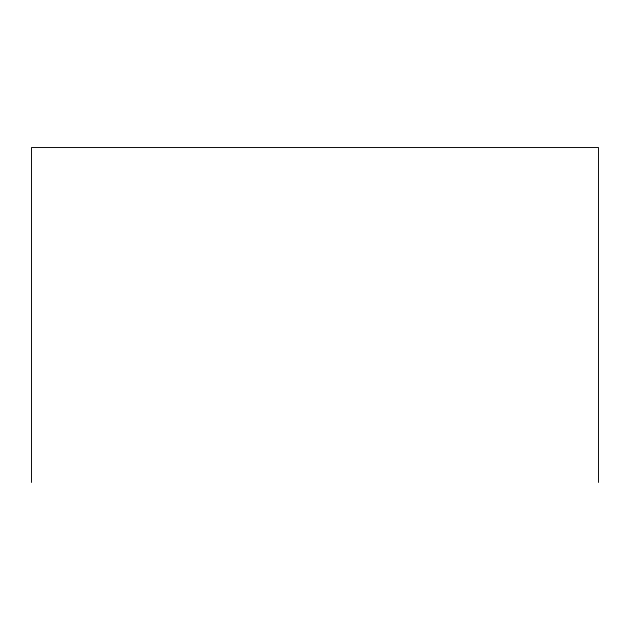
<?xml version="1.0" encoding="UTF-8"?>
<svg xmlns="http://www.w3.org/2000/svg" width="630" height="630" viewBox="0 0 630 630"><rect width="100%" height="100%" fill="white"/><g stroke="black" fill="none" stroke-linecap="round" stroke-linejoin="round"><path stroke-width="0.94" d="M598.5 482.462L598.5 147.538L31.5 147.538L31.5 482.462"/></g></svg>
